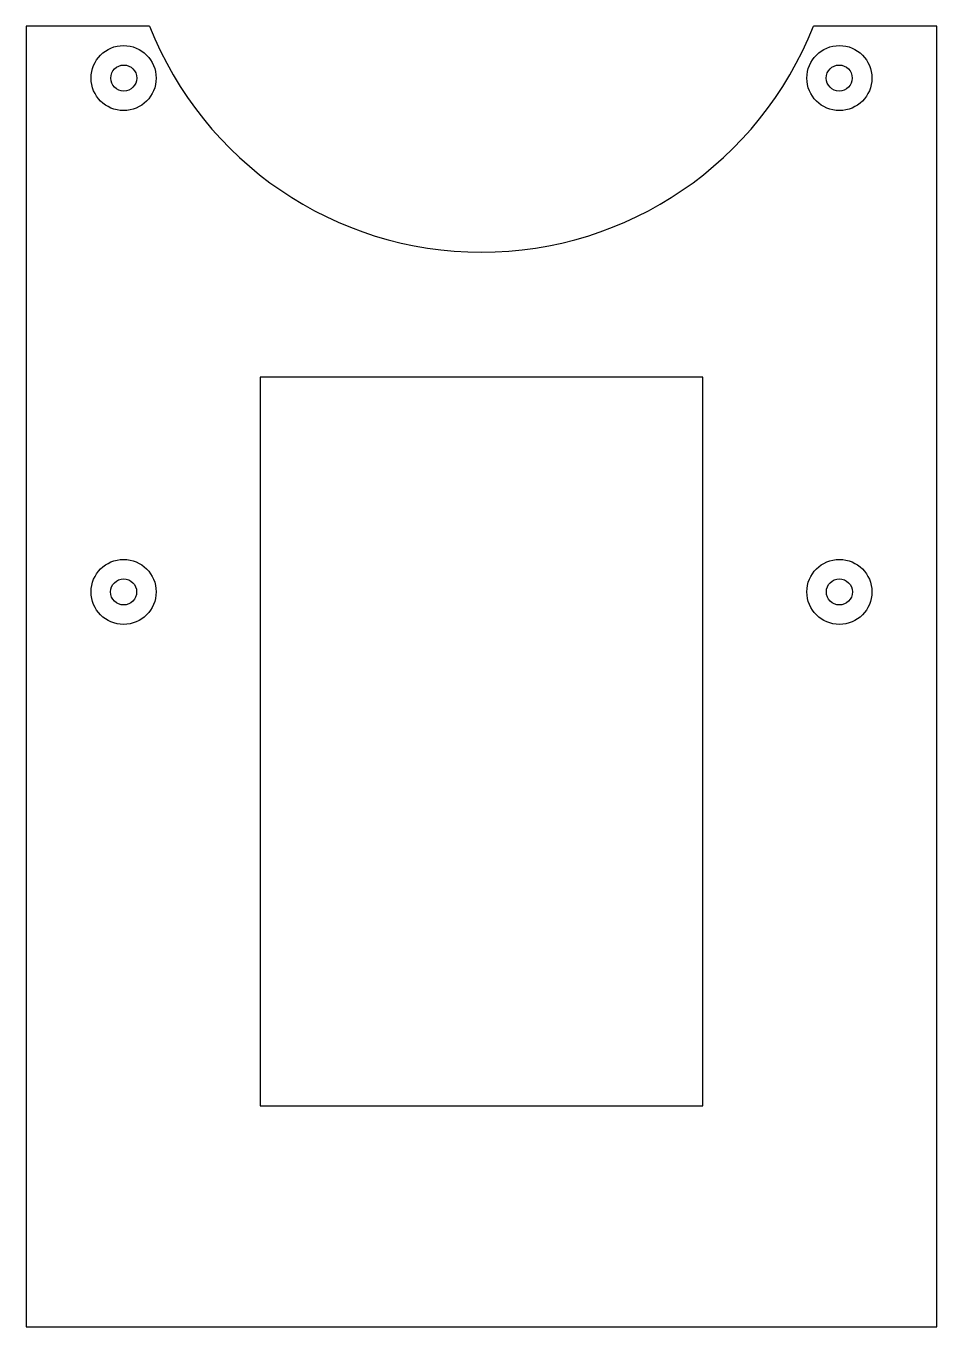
# Model space of a CAD drawing. Header units: millimetres. Extents: x -70 to 70, y -220 to -20.
import ezdxf

# ---------------------------------------------------------------- set-up
doc = ezdxf.new("R2010")
doc.units = ezdxf.units.MM
doc.layers.get('0').update_dxf_attribs({"linetype": 'CONTINUOUS'})

msp = doc.modelspace()

# ---------------------------------------------------------------- linework, layer by layer
for p, q in [((-51, -20), (-70, -20)), ((-51, -20), (-70, -20)), ((70, -20), (51, -20)), ((70, -220), (70, -20)), ((70, -220), (70, -20)), ((-70, -20), (-70, -220)), ((-70, -20), (-70, -220)), ((-70, -220), (70, -220)), ((-70, -220), (70, -220))]:
    msp.add_line(p, q)
for points in [[(-34, -186), (34, -186), (34, -74), (-34, -74)], [(34, -186), (34, -74), (-34, -74), (-34, -186)]]:
    msp.add_lwpolyline(points, close=True)
for centre, radius in [((-55, -28), 5), ((-55, -28), 5), ((55, -28), 5), ((55, -28), 5), ((-54.98, -28), 2), ((54.98, -28), 2), ((55, -107), 5), ((55, -107), 5), ((-55, -107), 5), ((-55, -107), 5), ((-55, -107), 2), ((55, -107), 2)]:
    msp.add_circle(centre, radius)
msp.add_arc((0, 0), 54.78, 201.413, 338.587)

doc.saveas('drawing.dxf')
